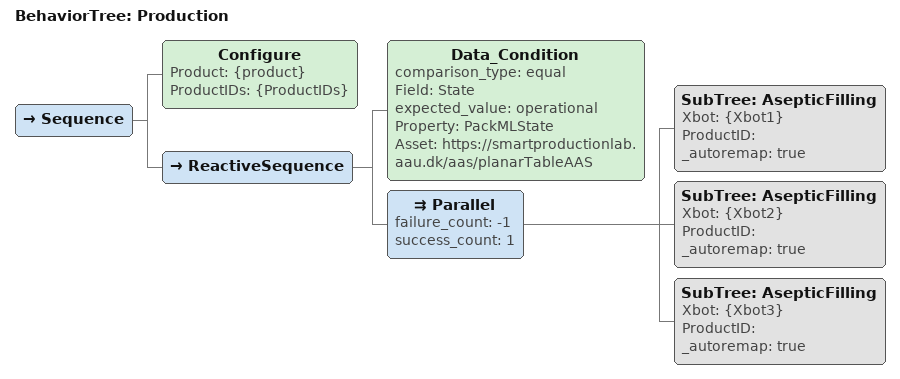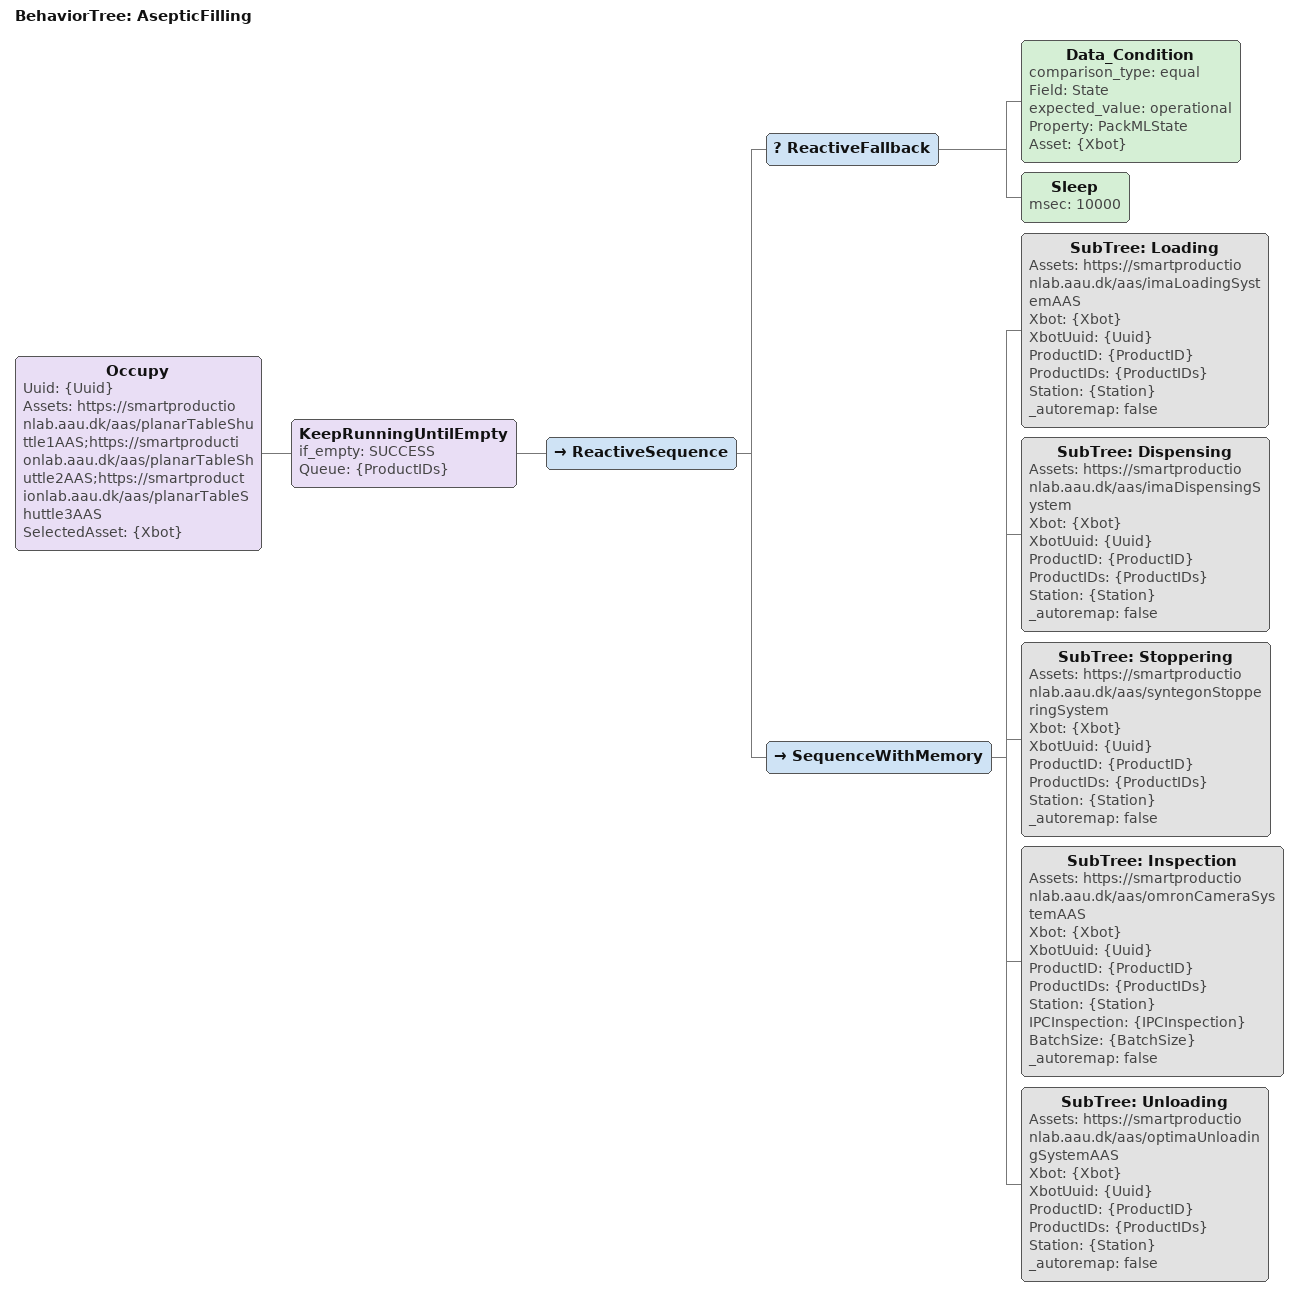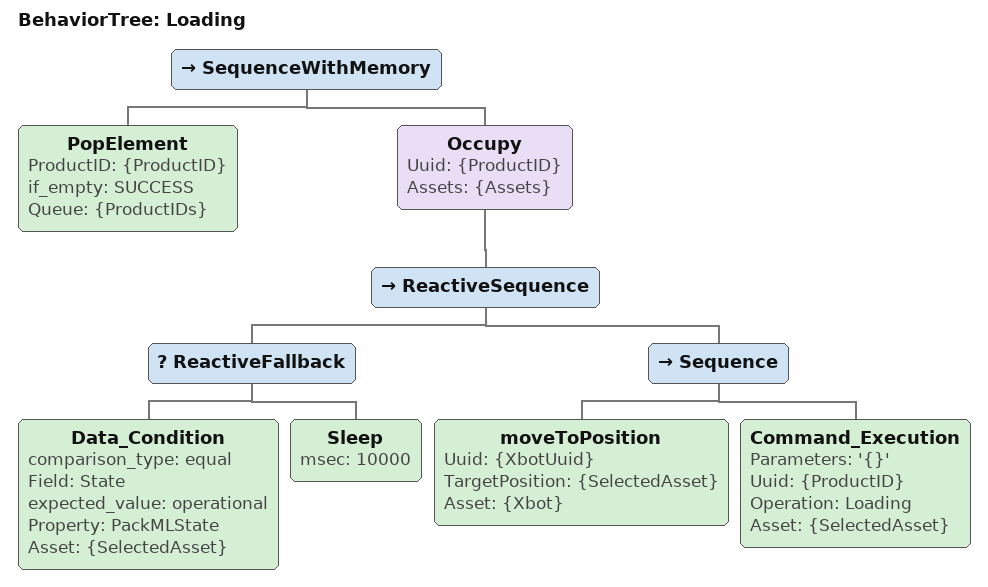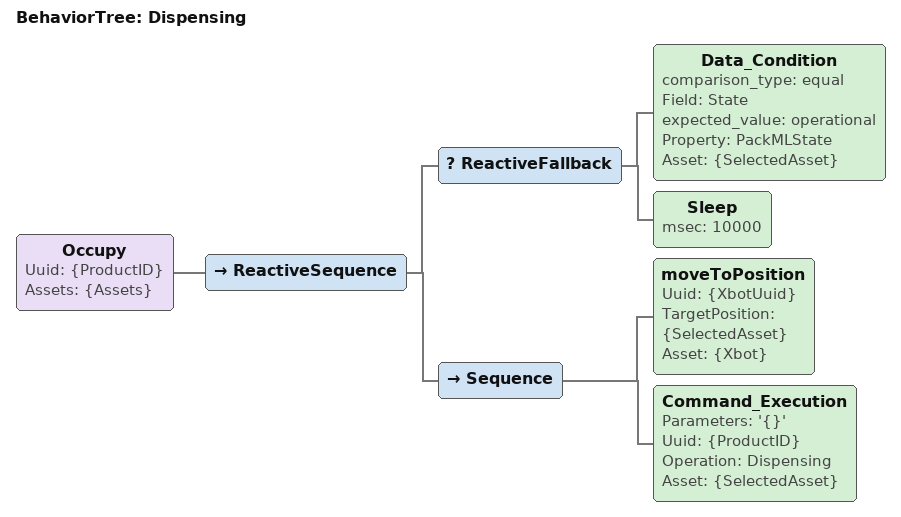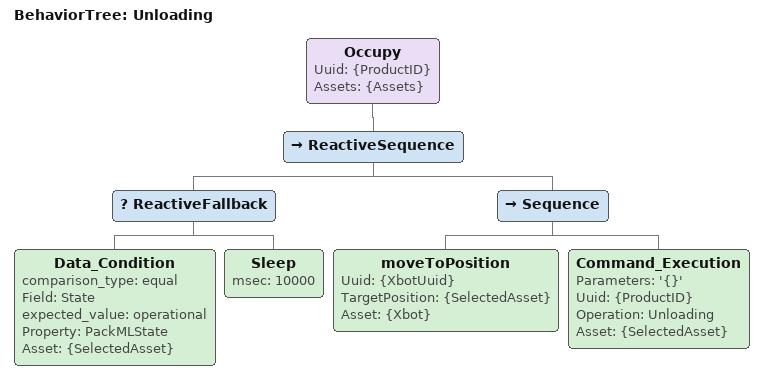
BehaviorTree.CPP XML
<BehaviorTree ID="Production">
  <Sequence>
    <Configure Product="{product}" ProductIDs="{ProductIDs}"/>
    <ReactiveSequence>
      <Data_Condition comparison_type="equal" Field="State" expected_value="operational" Property="PackMLState" Asset="https://smartproductionlab.aau.dk/aas/planarTableAAS"/>
      <Parallel failure_count="-1" success_count="1">
        <SubTree ID="AsepticFilling" Xbot="{Xbot1}" ProductID="" _autoremap="true"/>
        <SubTree ID="AsepticFilling" Xbot="{Xbot2}" ProductID="" _autoremap="true"/>
        <SubTree ID="AsepticFilling" Xbot="{Xbot3}" ProductID="" _autoremap="true"/>
      </Parallel>
    </ReactiveSequence>
  </Sequence>
</BehaviorTree>

<BehaviorTree ID="AsepticFilling">
  <Occupy Uuid="{Uuid}" Assets="https://smartproductionlab.aau.dk/aas/planarTableShuttle1AAS;https://smartproductionlab.aau.dk/aas/planarTableShuttle2AAS;https://smartproductionlab.aau.dk/aas/planarTableShuttle3AAS" SelectedAsset="{Xbot}">
    <KeepRunningUntilEmpty if_empty="SUCCESS" Queue="{ProductIDs}">
      <ReactiveSequence>
        <ReactiveFallback>
          <Data_Condition comparison_type="equal" Field="State" expected_value="operational" Property="PackMLState" Asset="{Xbot}"/>
          <Sleep msec="10000"/>
        </ReactiveFallback>
        <SequenceWithMemory>
          <SubTree ID="Loading" Assets="https://smartproductionlab.aau.dk/aas/imaLoadingSystemAAS" Xbot="{Xbot}" XbotUuid="{Uuid}" ProductID="{ProductID}" ProductIDs="{ProductIDs}" Station="{Station}" _autoremap="false"/>
          <SubTree ID="Dispensing" Assets="https://smartproductionlab.aau.dk/aas/imaDispensingSystem" Xbot="{Xbot}" XbotUuid="{Uuid}" ProductID="{ProductID}" ProductIDs="{ProductIDs}" Station="{Station}" _autoremap="false"/>
          <SubTree ID="Stoppering" Assets="https://smartproductionlab.aau.dk/aas/syntegonStopperingSystem" Xbot="{Xbot}" XbotUuid="{Uuid}" ProductID="{ProductID}" ProductIDs="{ProductIDs}" Station="{Station}" _autoremap="false"/>
          <SubTree ID="Inspection" Assets="https://smartproductionlab.aau.dk/aas/omronCameraSystemAAS" Xbot="{Xbot}" XbotUuid="{Uuid}" ProductID="{ProductID}" ProductIDs="{ProductIDs}" Station="{Station}" IPCInspection="{IPCInspection}" BatchSize="{BatchSize}" _autoremap="false"/>
          <SubTree ID="Unloading" Assets="https://smartproductionlab.aau.dk/aas/optimaUnloadingSystemAAS" Xbot="{Xbot}" XbotUuid="{Uuid}" ProductID="{ProductID}" ProductIDs="{ProductIDs}" Station="{Station}" _autoremap="false"/>
        </SequenceWithMemory>
      </ReactiveSequence>
    </KeepRunningUntilEmpty>
  </Occupy>
</BehaviorTree>

<BehaviorTree ID="Loading">
  <SequenceWithMemory>
    <PopElement ProductID="{ProductID}" if_empty="SUCCESS" Queue="{ProductIDs}"/>
    <Occupy Uuid="{ProductID}" Assets="{Assets}">
      <ReactiveSequence>
        <ReactiveFallback>
          <Data_Condition comparison_type="equal" Field="State" expected_value="operational" Property="PackMLState" Asset="{SelectedAsset}"/>
          <Sleep msec="10000"/>
        </ReactiveFallback>
        <Sequence>
          <moveToPosition Uuid="{XbotUuid}" TargetPosition="{SelectedAsset}" Asset="{Xbot}"/>
          <Command_Execution Parameters="'{}'" Uuid="{ProductID}" Operation="Loading" Asset="{SelectedAsset}"/>
        </Sequence>
      </ReactiveSequence>
    </Occupy>
  </SequenceWithMemory>
</BehaviorTree>

<BehaviorTree ID="Dispensing">
  <Occupy Uuid="{ProductID}" Assets="{Assets}">
    <ReactiveSequence>
      <ReactiveFallback>
        <Data_Condition comparison_type="equal" Field="State" expected_value="operational" Property="PackMLState" Asset="{SelectedAsset}"/>
        <Sleep msec="10000"/>
      </ReactiveFallback>
      <Sequence>
        <moveToPosition Uuid="{XbotUuid}" TargetPosition="{SelectedAsset}" Asset="{Xbot}"/>
        <Command_Execution Parameters="'{}'" Uuid="{ProductID}" Operation="Dispensing" Asset="{SelectedAsset}"/>
      </Sequence>
    </ReactiveSequence>
  </Occupy>
</BehaviorTree>

<BehaviorTree ID="Unloading">
  <Occupy Uuid="{ProductID}" Assets="{Assets}">
    <ReactiveSequence>
      <ReactiveFallback>
        <Data_Condition comparison_type="equal" Field="State" expected_value="operational" Property="PackMLState" Asset="{SelectedAsset}"/>
        <Sleep msec="10000"/>
      </ReactiveFallback>
      <Sequence>
        <moveToPosition Uuid="{XbotUuid}" TargetPosition="{SelectedAsset}" Asset="{Xbot}"/>
        <Command_Execution Parameters="'{}'" Uuid="{ProductID}" Operation="Unloading" Asset="{SelectedAsset}"/>
      </Sequence>
    </ReactiveSequence>
  </Occupy>
</BehaviorTree>
